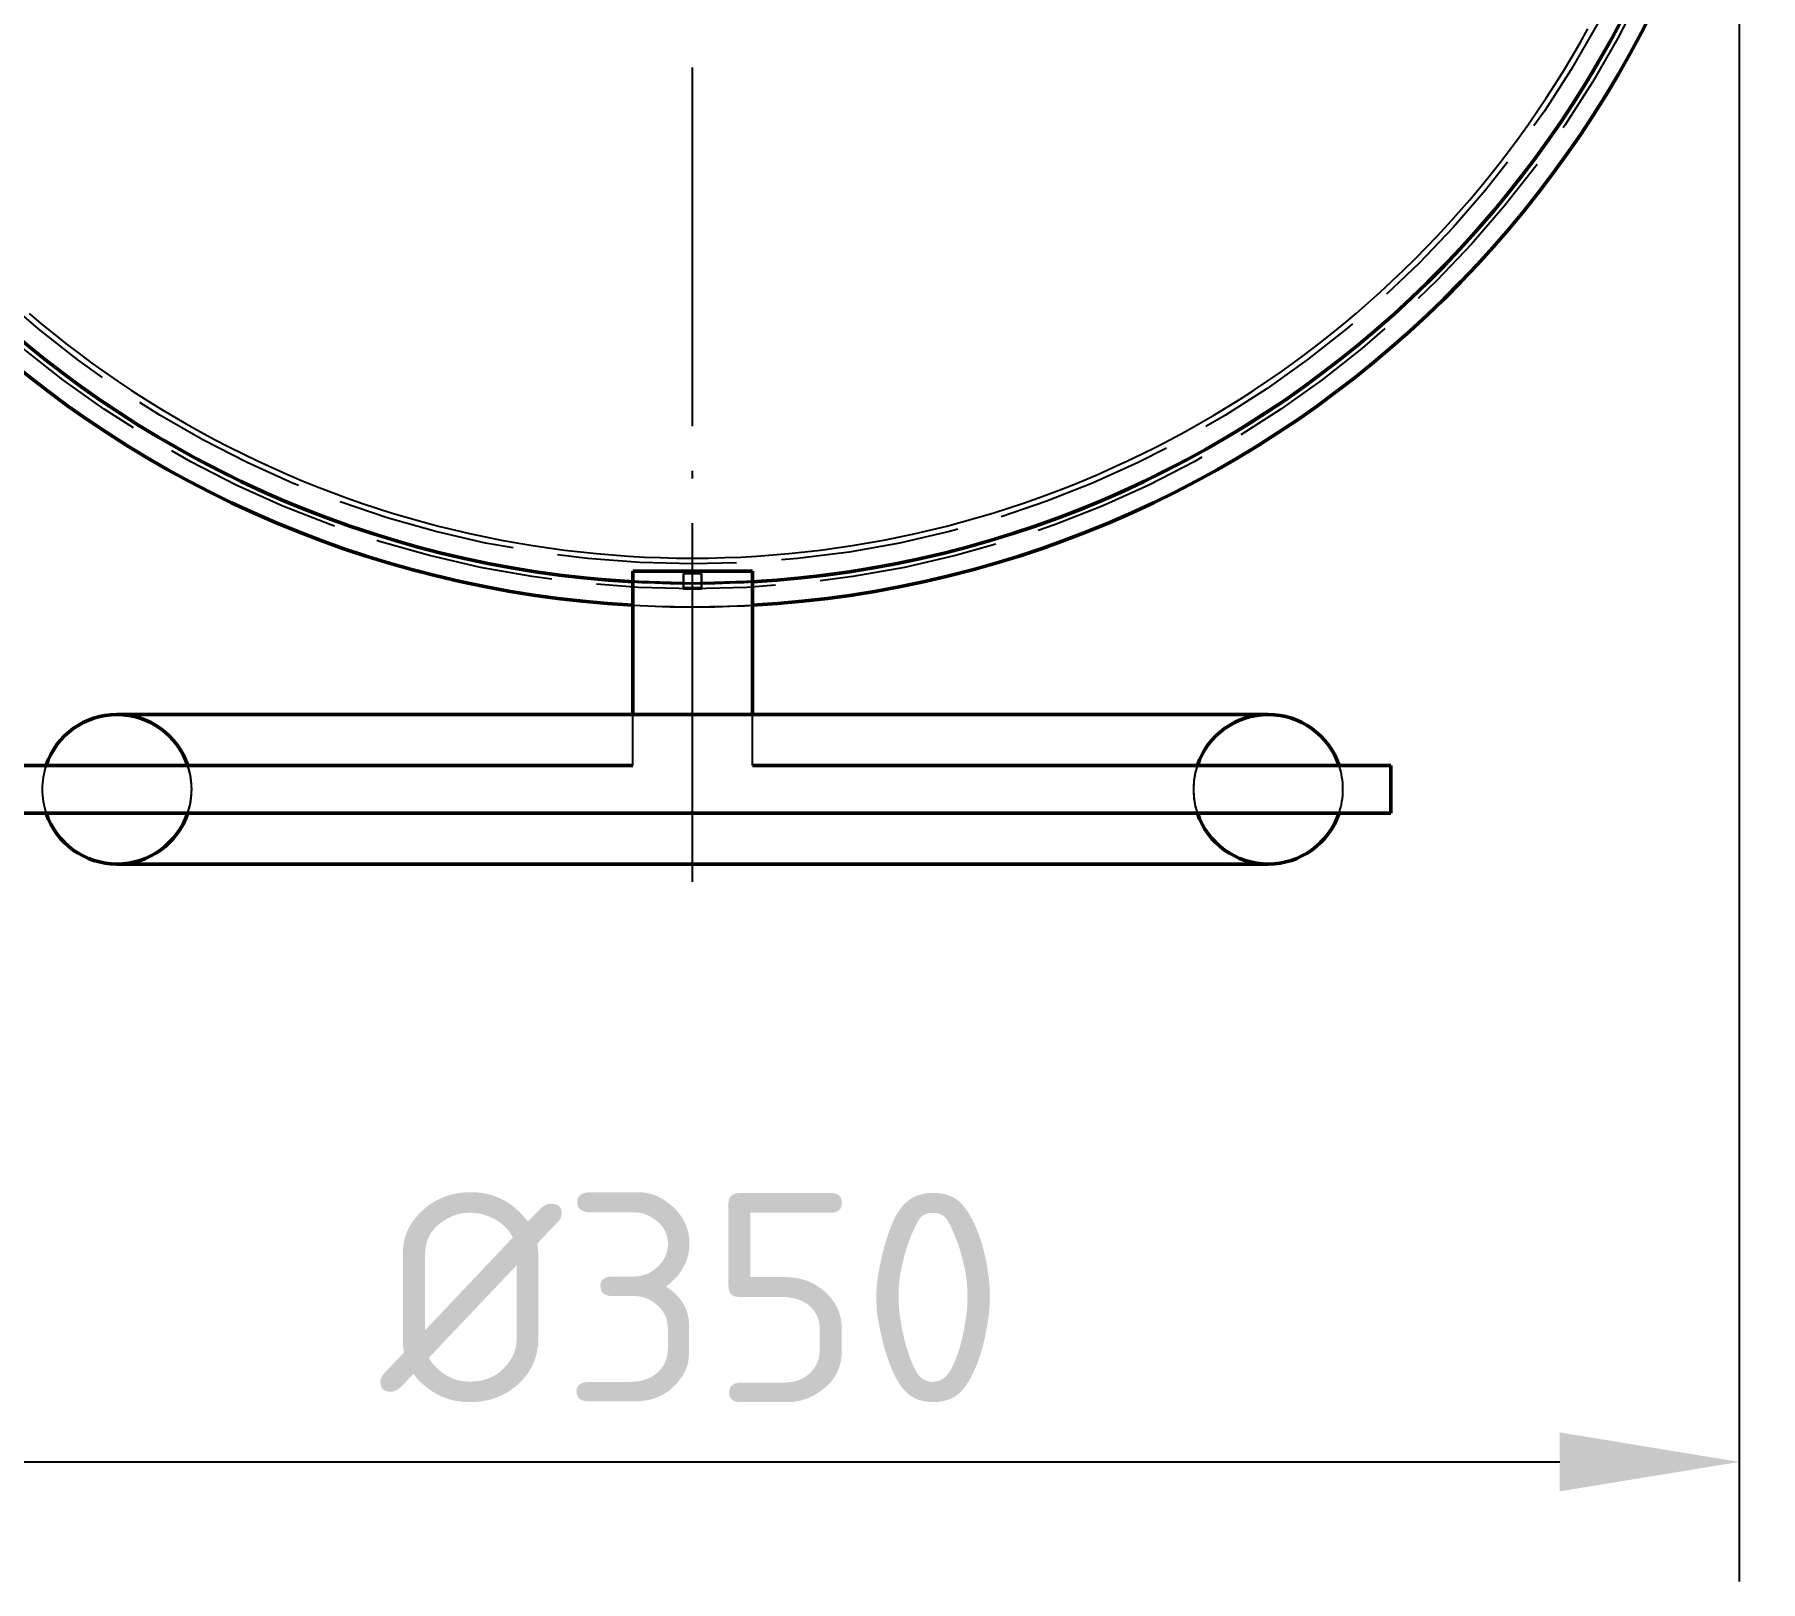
# Model space of a CAD drawing. Header units: millimetres. Extents: x 0 to 594, y 0 to 420.
# Drawn here: x 81.75 to 110.61, y 143.4 to 169.27 of the extents above; entities that cross this region are included whole.
import ezdxf

# ---------------------------------------------------------------- set-up
doc = ezdxf.new("R2010")
doc.units = ezdxf.units.MM
doc.linetypes.add('ISO02-TRAZOS', pattern=[3.75, 3, -0.75])
doc.linetypes.add('ISO04-TRAZO-PUNTO', pattern=[7.625, 6, -0.75, 0.125, -0.75])
for name, color, linetype, lineweight in [('01-VISIBLE', 7, 'CONTINUOUS', 50), ('02-OCULTA', 4, 'ISO02-TRAZOS', 25), ('03-EJE', 1, 'ISO04-TRAZO-PUNTO', 25), ('04-COTA', 3, 'CONTINUOUS', 25)]:
    doc.layers.add(name, color=color, linetype=linetype, lineweight=lineweight)
doc.styles.add('ISO3098', font='isocpeur.ttf')
doc.dimstyles.new('FLAMA-ISO', dxfattribs={"dimtxt": 3.5, "dimasz": 3, "dimexe": 2, "dimexo": 1, "dimgap": 1, "dimtad": 1, "dimdec": 1, "dimtxsty": 'ISO3098', "dimcen": 2.5, "dimclrd": 3, "dimclre": 3, "dimclrt": 3, "dimazin": 3, "dimtfac": 1, "dimtmove": 0, "dimatfit": 3, "dimlwd": 25, "dimlwe": 25})

msp = doc.modelspace()

# ---------------------------------------------------------------- linework, layer by layer
at = {"layer": '01-VISIBLE'}
for p, q in [((91.75, 160.3), (93.75, 160.3)), ((91.75, 157.9), (91.75, 160.3)), ((93.75, 157.9), (93.75, 160.3)), ((81.075, 157.05), (91.75, 157.05)), ((93.75, 157.05), (104.425, 157.05)), ((104.425, 156.25), (104.425, 157.05)), ((81.075, 156.25), (104.425, 156.25))]:
    msp.add_line(p, q, dxfattribs=at)
for points in [[(102.375, 157.9), (102.325, 157.9), (102.275, 157.9), (102.225, 157.9), (102.175, 157.9), (102.125, 157.9), (102.075, 157.9), (102.025, 157.9), (101.975, 157.9), (101.925, 157.9), (101.875, 157.9), (101.825, 157.9), (101.775, 157.9), (101.725, 157.9), (101.675, 157.9), (101.625, 157.9), (101.575, 157.9), (101.525, 157.9), (101.475, 157.9), (101.425, 157.9), (101.375, 157.9), (101.325, 157.9), (101.275, 157.9), (101.225, 157.9), (101.175, 157.9), (101.125, 157.9), (101.075, 157.9), (101.025, 157.9), (100.975, 157.9), (100.925, 157.9), (100.875, 157.9), (100.825, 157.9), (100.775, 157.9), (100.725, 157.9), (100.675, 157.9), (100.625, 157.9), (100.575, 157.9), (100.525, 157.9), (100.475, 157.9), (100.425, 157.9), (100.375, 157.9), (100.325, 157.9), (100.275, 157.9), (100.225, 157.9), (100.175, 157.9), (100.125, 157.9), (100.075, 157.9), (100.025, 157.9), (99.975, 157.9), (99.925, 157.9), (99.875, 157.9), (99.825, 157.9), (99.775, 157.9), (99.725, 157.9), (99.675, 157.9), (99.625, 157.9), (99.575, 157.9), (99.525, 157.9), (99.475, 157.9), (99.425, 157.9), (99.375, 157.9), (99.325, 157.9), (99.275, 157.9), (99.225, 157.9), (99.175, 157.9), (99.125, 157.9), (99.075, 157.9), (99.025, 157.9), (98.975, 157.9), (98.925, 157.9), (98.875, 157.9), (98.825, 157.9), (98.775, 157.9), (98.725, 157.9), (98.675, 157.9), (98.625, 157.9), (98.575, 157.9), (98.525, 157.9), (98.475, 157.9), (98.425, 157.9), (98.375, 157.9), (98.325, 157.9), (98.275, 157.9), (98.225, 157.9), (98.175, 157.9), (98.125, 157.9), (98.075, 157.9), (98.025, 157.9), (97.975, 157.9), (97.925, 157.9), (97.875, 157.9), (97.825, 157.9), (97.775, 157.9), (97.725, 157.9), (97.675, 157.9), (97.625, 157.9), (97.575, 157.9), (97.525, 157.9), (97.475, 157.9), (97.425, 157.9), (97.375, 157.9), (97.325, 157.9), (97.275, 157.9), (97.225, 157.9), (97.175, 157.9), (97.125, 157.9), (97.075, 157.9), (97.025, 157.9), (96.975, 157.9), (96.925, 157.9), (96.875, 157.9), (96.825, 157.9), (96.775, 157.9), (96.725, 157.9), (96.675, 157.9), (96.625, 157.9), (96.575, 157.9), (96.525, 157.9), (96.475, 157.9), (96.425, 157.9), (96.375, 157.9), (96.325, 157.9), (96.275, 157.9), (96.225, 157.9), (96.175, 157.9), (96.125, 157.9), (96.075, 157.9), (96.025, 157.9), (95.975, 157.9), (95.925, 157.9), (95.875, 157.9), (95.825, 157.9), (95.775, 157.9), (95.725, 157.9), (95.675, 157.9), (95.625, 157.9), (95.575, 157.9), (95.525, 157.9), (95.475, 157.9), (95.425, 157.9), (95.375, 157.9), (95.325, 157.9), (95.275, 157.9), (95.225, 157.9), (95.175, 157.9), (95.125, 157.9), (95.075, 157.9), (95.025, 157.9), (94.975, 157.9), (94.925, 157.9), (94.875, 157.9), (94.825, 157.9), (94.775, 157.9), (94.725, 157.9), (94.675, 157.9), (94.625, 157.9), (94.575, 157.9), (94.525, 157.9), (94.475, 157.9), (94.425, 157.9), (94.375, 157.9), (94.325, 157.9), (94.275, 157.9), (94.225, 157.9), (94.175, 157.9), (94.125, 157.9), (94.075, 157.9), (94.025, 157.9), (93.975, 157.9), (93.925, 157.9), (93.875, 157.9), (93.825, 157.9), (93.775, 157.9), (93.725, 157.9), (93.675, 157.9), (93.625, 157.9), (93.575, 157.9), (93.525, 157.9), (93.475, 157.9), (93.425, 157.9), (93.375, 157.9), (93.325, 157.9), (93.275, 157.9), (93.225, 157.9), (93.175, 157.9), (93.125, 157.9), (93.075, 157.9), (93.025, 157.9), (92.975, 157.9), (92.925, 157.9), (92.875, 157.9), (92.825, 157.9), (92.775, 157.9), (92.725, 157.9), (92.675, 157.9), (92.625, 157.9), (92.575, 157.9), (92.525, 157.9), (92.475, 157.9), (92.425, 157.9), (92.375, 157.9), (92.325, 157.9), (92.275, 157.9), (92.225, 157.9), (92.175, 157.9), (92.125, 157.9), (92.075, 157.9), (92.025, 157.9), (91.975, 157.9), (91.925, 157.9), (91.875, 157.9), (91.825, 157.9), (91.775, 157.9), (91.725, 157.9), (91.675, 157.9), (91.625, 157.9), (91.575, 157.9), (91.525, 157.9), (91.475, 157.9), (91.425, 157.9), (91.375, 157.9), (91.325, 157.9), (91.275, 157.9), (91.225, 157.9), (91.175, 157.9), (91.125, 157.9), (91.075, 157.9), (91.025, 157.9), (90.975, 157.9), (90.925, 157.9), (90.875, 157.9), (90.825, 157.9), (90.775, 157.9), (90.725, 157.9), (90.675, 157.9), (90.625, 157.9), (90.575, 157.9), (90.525, 157.9), (90.475, 157.9), (90.425, 157.9), (90.375, 157.9), (90.325, 157.9), (90.275, 157.9), (90.225, 157.9), (90.175, 157.9), (90.125, 157.9), (90.075, 157.9), (90.025, 157.9), (89.975, 157.9), (89.925, 157.9), (89.875, 157.9), (89.825, 157.9), (89.775, 157.9), (89.725, 157.9), (89.675, 157.9), (89.625, 157.9), (89.575, 157.9), (89.525, 157.9), (89.475, 157.9), (89.425, 157.9), (89.375, 157.9), (89.325, 157.9), (89.275, 157.9), (89.225, 157.9), (89.175, 157.9), (89.125, 157.9), (89.075, 157.9), (89.025, 157.9), (88.975, 157.9), (88.925, 157.9), (88.875, 157.9), (88.825, 157.9), (88.775, 157.9), (88.725, 157.9), (88.675, 157.9), (88.625, 157.9), (88.575, 157.9), (88.525, 157.9), (88.475, 157.9), (88.425, 157.9), (88.375, 157.9), (88.325, 157.9), (88.275, 157.9), (88.225, 157.9), (88.175, 157.9), (88.125, 157.9), (88.075, 157.9), (88.025, 157.9), (87.975, 157.9), (87.925, 157.9), (87.875, 157.9), (87.825, 157.9), (87.775, 157.9), (87.725, 157.9), (87.675, 157.9), (87.625, 157.9), (87.575, 157.9), (87.525, 157.9), (87.475, 157.9), (87.425, 157.9), (87.375, 157.9), (87.325, 157.9), (87.275, 157.9), (87.225, 157.9), (87.175, 157.9), (87.125, 157.9), (87.075, 157.9), (87.025, 157.9), (86.975, 157.9), (86.925, 157.9), (86.875, 157.9), (86.825, 157.9), (86.775, 157.9), (86.725, 157.9), (86.675, 157.9), (86.625, 157.9), (86.575, 157.9), (86.525, 157.9), (86.475, 157.9), (86.425, 157.9), (86.375, 157.9), (86.325, 157.9), (86.275, 157.9), (86.225, 157.9), (86.175, 157.9), (86.125, 157.9), (86.075, 157.9), (86.025, 157.9), (85.975, 157.9), (85.925, 157.9), (85.875, 157.9), (85.825, 157.9), (85.775, 157.9), (85.725, 157.9), (85.675, 157.9), (85.625, 157.9), (85.575, 157.9), (85.525, 157.9), (85.475, 157.9), (85.425, 157.9), (85.375, 157.9), (85.325, 157.9), (85.275, 157.9), (85.225, 157.9), (85.175, 157.9), (85.125, 157.9), (85.075, 157.9), (85.025, 157.9), (84.975, 157.9), (84.925, 157.9), (84.875, 157.9), (84.825, 157.9), (84.775, 157.9), (84.725, 157.9), (84.675, 157.9), (84.625, 157.9), (84.575, 157.9), (84.525, 157.9), (84.475, 157.9), (84.425, 157.9), (84.375, 157.9), (84.325, 157.9), (84.275, 157.9), (84.225, 157.9), (84.175, 157.9), (84.125, 157.9), (84.075, 157.9), (84.025, 157.9), (83.975, 157.9), (83.925, 157.9), (83.875, 157.9), (83.825, 157.9), (83.775, 157.9), (83.725, 157.9), (83.675, 157.9), (83.625, 157.9), (83.575, 157.9), (83.525, 157.9), (83.475, 157.9), (83.425, 157.9), (83.375, 157.9), (83.325, 157.9), (83.275, 157.9), (83.225, 157.9), (83.175, 157.9), (83.125, 157.9)], [(83.125, 155.4), (83.175, 155.4), (83.225, 155.4), (83.275, 155.4), (83.325, 155.4), (83.375, 155.4), (83.425, 155.4), (83.475, 155.4), (83.525, 155.4), (83.575, 155.4), (83.625, 155.4), (83.675, 155.4), (83.725, 155.4), (83.775, 155.4), (83.825, 155.4), (83.875, 155.4), (83.925, 155.4), (83.975, 155.4), (84.025, 155.4), (84.075, 155.4), (84.125, 155.4), (84.175, 155.4), (84.225, 155.4), (84.275, 155.4), (84.325, 155.4), (84.375, 155.4), (84.425, 155.4), (84.475, 155.4), (84.525, 155.4), (84.575, 155.4), (84.625, 155.4), (84.675, 155.4), (84.725, 155.4), (84.775, 155.4), (84.825, 155.4), (84.875, 155.4), (84.925, 155.4), (84.975, 155.4), (85.025, 155.4), (85.075, 155.4), (85.125, 155.4), (85.175, 155.4), (85.225, 155.4), (85.275, 155.4), (85.325, 155.4), (85.375, 155.4), (85.425, 155.4), (85.475, 155.4), (85.525, 155.4), (85.575, 155.4), (85.625, 155.4), (85.675, 155.4), (85.725, 155.4), (85.775, 155.4), (85.825, 155.4), (85.875, 155.4), (85.925, 155.4), (85.975, 155.4), (86.025, 155.4), (86.075, 155.4), (86.125, 155.4), (86.175, 155.4), (86.225, 155.4), (86.275, 155.4), (86.325, 155.4), (86.375, 155.4), (86.425, 155.4), (86.475, 155.4), (86.525, 155.4), (86.575, 155.4), (86.625, 155.4), (86.675, 155.4), (86.725, 155.4), (86.775, 155.4), (86.825, 155.4), (86.875, 155.4), (86.925, 155.4), (86.975, 155.4), (87.025, 155.4), (87.075, 155.4), (87.125, 155.4), (87.175, 155.4), (87.225, 155.4), (87.275, 155.4), (87.325, 155.4), (87.375, 155.4), (87.425, 155.4), (87.475, 155.4), (87.525, 155.4), (87.575, 155.4), (87.625, 155.4), (87.675, 155.4), (87.725, 155.4), (87.775, 155.4), (87.825, 155.4), (87.875, 155.4), (87.925, 155.4), (87.975, 155.4), (88.025, 155.4), (88.075, 155.4), (88.125, 155.4), (88.175, 155.4), (88.225, 155.4), (88.275, 155.4), (88.325, 155.4), (88.375, 155.4), (88.425, 155.4), (88.475, 155.4), (88.525, 155.4), (88.575, 155.4), (88.625, 155.4), (88.675, 155.4), (88.725, 155.4), (88.775, 155.4), (88.825, 155.4), (88.875, 155.4), (88.925, 155.4), (88.975, 155.4), (89.025, 155.4), (89.075, 155.4), (89.125, 155.4), (89.175, 155.4), (89.225, 155.4), (89.275, 155.4), (89.325, 155.4), (89.375, 155.4), (89.425, 155.4), (89.475, 155.4), (89.525, 155.4), (89.575, 155.4), (89.625, 155.4), (89.675, 155.4), (89.725, 155.4), (89.775, 155.4), (89.825, 155.4), (89.875, 155.4), (89.925, 155.4), (89.975, 155.4), (90.025, 155.4), (90.075, 155.4), (90.125, 155.4), (90.175, 155.4), (90.225, 155.4), (90.275, 155.4), (90.325, 155.4), (90.375, 155.4), (90.425, 155.4), (90.475, 155.4), (90.525, 155.4), (90.575, 155.4), (90.625, 155.4), (90.675, 155.4), (90.725, 155.4), (90.775, 155.4), (90.825, 155.4), (90.875, 155.4), (90.925, 155.4), (90.975, 155.4), (91.025, 155.4), (91.075, 155.4), (91.125, 155.4), (91.175, 155.4), (91.225, 155.4), (91.275, 155.4), (91.325, 155.4), (91.375, 155.4), (91.425, 155.4), (91.475, 155.4), (91.525, 155.4), (91.575, 155.4), (91.625, 155.4), (91.675, 155.4), (91.725, 155.4), (91.775, 155.4), (91.825, 155.4), (91.875, 155.4), (91.925, 155.4), (91.975, 155.4), (92.025, 155.4), (92.075, 155.4), (92.125, 155.4), (92.175, 155.4), (92.225, 155.4), (92.275, 155.4), (92.325, 155.4), (92.375, 155.4), (92.425, 155.4), (92.475, 155.4), (92.525, 155.4), (92.575, 155.4), (92.625, 155.4), (92.675, 155.4), (92.725, 155.4), (92.775, 155.4), (92.825, 155.4), (92.875, 155.4), (92.925, 155.4), (92.975, 155.4), (93.025, 155.4), (93.075, 155.4), (93.125, 155.4), (93.175, 155.4), (93.225, 155.4), (93.275, 155.4), (93.325, 155.4), (93.375, 155.4), (93.425, 155.4), (93.475, 155.4), (93.525, 155.4), (93.575, 155.4), (93.625, 155.4), (93.675, 155.4), (93.725, 155.4), (93.775, 155.4), (93.825, 155.4), (93.875, 155.4), (93.925, 155.4), (93.975, 155.4), (94.025, 155.4), (94.075, 155.4), (94.125, 155.4), (94.175, 155.4), (94.225, 155.4), (94.275, 155.4), (94.325, 155.4), (94.375, 155.4), (94.425, 155.4), (94.475, 155.4), (94.525, 155.4), (94.575, 155.4), (94.625, 155.4), (94.675, 155.4), (94.725, 155.4), (94.775, 155.4), (94.825, 155.4), (94.875, 155.4), (94.925, 155.4), (94.975, 155.4), (95.025, 155.4), (95.075, 155.4), (95.125, 155.4), (95.175, 155.4), (95.225, 155.4), (95.275, 155.4), (95.325, 155.4), (95.375, 155.4), (95.425, 155.4), (95.475, 155.4), (95.525, 155.4), (95.575, 155.4), (95.625, 155.4), (95.675, 155.4), (95.725, 155.4), (95.775, 155.4), (95.825, 155.4), (95.875, 155.4), (95.925, 155.4), (95.975, 155.4), (96.025, 155.4), (96.075, 155.4), (96.125, 155.4), (96.175, 155.4), (96.225, 155.4), (96.275, 155.4), (96.325, 155.4), (96.375, 155.4), (96.425, 155.4), (96.475, 155.4), (96.525, 155.4), (96.575, 155.4), (96.625, 155.4), (96.675, 155.4), (96.725, 155.4), (96.775, 155.4), (96.825, 155.4), (96.875, 155.4), (96.925, 155.4), (96.975, 155.4), (97.025, 155.4), (97.075, 155.4), (97.125, 155.4), (97.175, 155.4), (97.225, 155.4), (97.275, 155.4), (97.325, 155.4), (97.375, 155.4), (97.425, 155.4), (97.475, 155.4), (97.525, 155.4), (97.575, 155.4), (97.625, 155.4), (97.675, 155.4), (97.725, 155.4), (97.775, 155.4), (97.825, 155.4), (97.875, 155.4), (97.925, 155.4), (97.975, 155.4), (98.025, 155.4), (98.075, 155.4), (98.125, 155.4), (98.175, 155.4), (98.225, 155.4), (98.275, 155.4), (98.325, 155.4), (98.375, 155.4), (98.425, 155.4), (98.475, 155.4), (98.525, 155.4), (98.575, 155.4), (98.625, 155.4), (98.675, 155.4), (98.725, 155.4), (98.775, 155.4), (98.825, 155.4), (98.875, 155.4), (98.925, 155.4), (98.975, 155.4), (99.025, 155.4), (99.075, 155.4), (99.125, 155.4), (99.175, 155.4), (99.225, 155.4), (99.275, 155.4), (99.325, 155.4), (99.375, 155.4), (99.425, 155.4), (99.475, 155.4), (99.525, 155.4), (99.575, 155.4), (99.625, 155.4), (99.675, 155.4), (99.725, 155.4), (99.775, 155.4), (99.825, 155.4), (99.875, 155.4), (99.925, 155.4), (99.975, 155.4), (100.025, 155.4), (100.075, 155.4), (100.125, 155.4), (100.175, 155.4), (100.225, 155.4), (100.275, 155.4), (100.325, 155.4), (100.375, 155.4), (100.425, 155.4), (100.475, 155.4), (100.525, 155.4), (100.575, 155.4), (100.625, 155.4), (100.675, 155.4), (100.725, 155.4), (100.775, 155.4), (100.825, 155.4), (100.875, 155.4), (100.925, 155.4), (100.975, 155.4), (101.025, 155.4), (101.075, 155.4), (101.125, 155.4), (101.175, 155.4), (101.225, 155.4), (101.275, 155.4), (101.325, 155.4), (101.375, 155.4), (101.425, 155.4), (101.475, 155.4), (101.525, 155.4), (101.575, 155.4), (101.625, 155.4), (101.675, 155.4), (101.725, 155.4), (101.775, 155.4), (101.825, 155.4), (101.875, 155.4), (101.925, 155.4), (101.975, 155.4), (102.025, 155.4), (102.075, 155.4), (102.125, 155.4), (102.175, 155.4), (102.225, 155.4), (102.275, 155.4), (102.325, 155.4), (102.375, 155.4)]]:
    msp.add_lwpolyline(points, dxfattribs=at)
for centre, radius, start, end in [((92.75, 177.6), 17.9, -175.9956, -93.2025), ((92.75, 177.6), 17.9, -175.9956, -93.2025), ((92.75, 177.6), 17.51, -175.9063, -93.274), ((92.75, 177.6), 17.9, -86.7975, -4.0044), ((92.75, 177.6), 17.51, -86.726, -4.0937), ((92.75, 177.6), 17.9, -86.7975, -4.0044), ((83.125, 156.65), 1.25, 90, 161.3371), ((83.125, 156.65), 1.25, 90, 161.3371), ((83.125, 156.65), 1.25, 18.6629, 90), ((102.375, 156.65), 1.25, 90, 161.3371), ((102.375, 156.65), 1.25, 18.6629, 90), ((102.375, 156.65), 1.25, 18.6629, 90), ((83.125, 156.65), 1.25, -161.3371, -90), ((83.125, 156.65), 1.25, -161.3371, -90), ((83.125, 156.65), 1.25, -90, -18.6629), ((102.375, 156.65), 1.25, -161.3371, -90), ((102.375, 156.65), 1.25, -90, -18.6629), ((102.375, 156.65), 1.25, -90, -18.6629)]:
    msp.add_arc(centre, radius, start, end, dxfattribs=at)
at = {"layer": '02-OCULTA'}
for p, q in [((91.75, 160.3), (93.75, 160.3)), ((91.75, 157.05), (91.75, 160.3)), ((91.75, 160.3), (93.75, 160.3)), ((91.75, 157.05), (91.75, 160.3)), ((91.75, 160.3), (93.75, 160.3)), ((91.75, 157.05), (91.75, 160.3)), ((91.75, 160.3), (93.75, 160.3)), ((91.75, 157.05), (91.75, 160.3)), ((91.75, 160.3), (93.75, 160.3)), ((91.75, 157.05), (91.75, 160.3)), ((93.75, 157.05), (93.75, 160.3)), ((93.75, 157.05), (93.75, 160.3)), ((93.75, 157.05), (93.75, 160.3)), ((93.75, 157.05), (93.75, 160.3)), ((93.75, 157.05), (93.75, 160.3)), ((92.6, 160.004), (92.6, 160.025)), ((92.6, 160.004), (92.6, 160.025)), ((92.6, 160.004), (92.9, 160.004)), ((92.6, 160.004), (92.9, 160.004)), ((92.9, 160.004), (92.9, 160.025)), ((92.9, 160.004), (92.9, 160.025)), ((91.75, 157.05), (91.75, 157.9)), ((93.75, 157.05), (93.75, 157.9)), ((81.075, 157.05), (91.75, 157.05)), ((81.075, 157.05), (91.75, 157.05)), ((81.075, 157.05), (91.75, 157.05)), ((81.075, 157.05), (91.75, 157.05)), ((81.075, 157.05), (91.75, 157.05)), ((93.75, 157.05), (104.425, 157.05)), ((93.75, 157.05), (104.425, 157.05)), ((93.75, 157.05), (104.425, 157.05)), ((93.75, 157.05), (104.425, 157.05)), ((93.75, 157.05), (104.425, 157.05)), ((104.425, 156.25), (104.425, 157.05)), ((104.425, 156.25), (104.425, 157.05)), ((104.425, 156.25), (104.425, 157.05)), ((104.425, 156.25), (104.425, 157.05)), ((104.425, 156.25), (104.425, 157.05)), ((81.075, 156.25), (104.425, 156.25)), ((81.075, 156.25), (104.425, 156.25)), ((81.075, 156.25), (104.425, 156.25)), ((81.075, 156.25), (104.425, 156.25)), ((81.075, 156.25), (104.425, 156.25))]:
    msp.add_line(p, q, dxfattribs=at)
for points in [[(81.655, 164.609), (81.86, 164.436), (82.068, 164.267), (82.279, 164.101), (82.492, 163.938), (82.708, 163.779), (82.926, 163.623), (83.147, 163.47), (83.37, 163.321), (83.596, 163.175), (83.823, 163.033), (84.053, 162.895), (84.285, 162.76), (84.52, 162.629), (84.756, 162.502), (84.994, 162.378), (85.234, 162.258), (85.476, 162.142), (85.72, 162.03), (85.965, 161.921), (86.212, 161.816), (86.461, 161.716), (86.711, 161.619), (86.963, 161.526), (87.216, 161.437), (87.471, 161.352), (87.727, 161.271), (87.984, 161.194), (88.242, 161.122), (88.501, 161.053), (88.762, 160.988), (89.023, 160.928), (89.286, 160.871), (89.549, 160.819), (89.813, 160.771), (90.077, 160.727), (90.343, 160.687), (90.609, 160.651), (90.875, 160.619), (91.142, 160.592), (91.41, 160.569), (91.677, 160.55), (91.945, 160.535), (92.213, 160.525), (92.482, 160.518), (92.75, 160.516), (93.018, 160.518), (93.287, 160.525), (93.555, 160.535), (93.823, 160.55), (94.09, 160.569), (94.358, 160.592), (94.625, 160.619), (94.891, 160.651), (95.157, 160.687), (95.423, 160.727), (95.687, 160.771), (95.951, 160.819), (96.214, 160.871), (96.477, 160.928), (96.738, 160.988), (96.999, 161.053), (97.258, 161.122), (97.516, 161.194), (97.773, 161.271), (98.029, 161.352), (98.284, 161.437), (98.537, 161.526), (98.789, 161.619), (99.039, 161.716), (99.288, 161.816), (99.535, 161.921), (99.78, 162.03), (100.024, 162.142), (100.266, 162.258), (100.506, 162.378), (100.744, 162.502), (100.98, 162.629), (101.215, 162.76), (101.447, 162.895), (101.677, 163.033), (101.904, 163.175), (102.13, 163.321), (102.353, 163.47), (102.574, 163.622), (102.792, 163.779), (103.008, 163.938), (103.221, 164.101), (103.432, 164.267), (103.64, 164.436), (103.845, 164.609), (104.048, 164.785), (104.248, 164.964), (104.445, 165.146), (104.639, 165.331), (104.83, 165.52), (105.019, 165.711), (105.204, 165.905), (105.386, 166.102), (105.565, 166.302), (105.741, 166.505), (105.914, 166.71), (106.083, 166.918), (106.249, 167.129), (106.412, 167.342), (106.571, 167.558), (106.727, 167.777), (106.88, 167.997), (107.029, 168.221), (107.174, 168.446), (107.316, 168.674), (107.455, 168.904), (107.589, 169.136), (107.721, 169.37)], [(81.655, 164.609), (81.86, 164.436), (82.068, 164.267), (82.279, 164.101), (82.492, 163.938), (82.708, 163.779), (82.926, 163.623), (83.147, 163.47), (83.37, 163.321), (83.596, 163.175), (83.823, 163.033), (84.053, 162.895), (84.285, 162.76), (84.52, 162.629), (84.756, 162.502), (84.994, 162.378), (85.234, 162.258), (85.476, 162.142), (85.72, 162.03), (85.965, 161.921), (86.212, 161.816), (86.461, 161.716), (86.711, 161.619), (86.963, 161.526), (87.216, 161.437), (87.471, 161.352), (87.727, 161.271), (87.984, 161.194), (88.242, 161.122), (88.501, 161.053), (88.762, 160.988), (89.023, 160.928), (89.286, 160.871), (89.549, 160.819), (89.813, 160.771), (90.077, 160.727), (90.343, 160.687), (90.609, 160.651), (90.875, 160.619), (91.142, 160.592), (91.41, 160.569), (91.677, 160.55), (91.945, 160.535), (92.213, 160.525), (92.482, 160.518), (92.75, 160.516), (93.018, 160.518), (93.287, 160.525), (93.555, 160.535), (93.823, 160.55), (94.09, 160.569), (94.358, 160.592), (94.625, 160.619), (94.891, 160.651), (95.157, 160.687), (95.423, 160.727), (95.687, 160.771), (95.951, 160.819), (96.214, 160.871), (96.477, 160.928), (96.738, 160.988), (96.999, 161.053), (97.258, 161.122), (97.516, 161.194), (97.773, 161.271), (98.029, 161.352), (98.284, 161.437), (98.537, 161.526), (98.789, 161.619), (99.039, 161.716), (99.288, 161.816), (99.535, 161.921), (99.78, 162.03), (100.024, 162.142), (100.266, 162.258), (100.506, 162.378), (100.744, 162.502), (100.98, 162.629), (101.215, 162.76), (101.447, 162.895), (101.677, 163.033), (101.904, 163.175), (102.13, 163.321), (102.353, 163.47), (102.574, 163.622), (102.792, 163.779), (103.008, 163.938), (103.221, 164.101), (103.432, 164.267), (103.64, 164.436), (103.845, 164.609), (104.048, 164.785), (104.248, 164.964), (104.445, 165.146), (104.639, 165.331), (104.83, 165.52), (105.019, 165.711), (105.204, 165.905), (105.386, 166.102), (105.565, 166.302), (105.741, 166.505), (105.914, 166.71), (106.083, 166.918), (106.249, 167.129), (106.412, 167.342), (106.571, 167.558), (106.727, 167.777), (106.88, 167.997), (107.029, 168.221), (107.174, 168.446), (107.316, 168.674), (107.455, 168.904), (107.589, 169.136), (107.721, 169.37)], [(92.6, 160.26), (92.65, 160.26), (92.7, 160.26), (92.75, 160.26), (92.8, 160.26), (92.85, 160.26), (92.9, 160.26)], [(92.6, 160.26), (92.6, 160.221), (92.6, 160.182), (92.6, 160.142), (92.6, 160.103), (92.6, 160.064), (92.6, 160.025)], [(92.6, 160.26), (92.65, 160.26), (92.7, 160.26), (92.75, 160.26), (92.8, 160.26), (92.85, 160.26), (92.9, 160.26)], [(92.6, 160.025), (92.6, 160.064), (92.6, 160.103), (92.6, 160.142), (92.6, 160.182), (92.6, 160.221), (92.6, 160.26)], [(92.9, 160.26), (92.9, 160.221), (92.9, 160.182), (92.9, 160.142), (92.9, 160.103), (92.9, 160.064), (92.9, 160.025)], [(92.9, 160.025), (92.9, 160.064), (92.9, 160.103), (92.9, 160.142), (92.9, 160.182), (92.9, 160.221), (92.9, 160.26)], [(102.375, 157.9), (102.325, 157.9), (102.275, 157.9), (102.225, 157.9), (102.175, 157.9), (102.125, 157.9), (102.075, 157.9), (102.025, 157.9), (101.975, 157.9), (101.925, 157.9), (101.875, 157.9), (101.825, 157.9), (101.775, 157.9), (101.725, 157.9), (101.675, 157.9), (101.625, 157.9), (101.575, 157.9), (101.525, 157.9), (101.475, 157.9), (101.425, 157.9), (101.375, 157.9), (101.325, 157.9), (101.275, 157.9), (101.225, 157.9), (101.175, 157.9), (101.125, 157.9), (101.075, 157.9), (101.025, 157.9), (100.975, 157.9), (100.925, 157.9), (100.875, 157.9), (100.825, 157.9), (100.775, 157.9), (100.725, 157.9), (100.675, 157.9), (100.625, 157.9), (100.575, 157.9), (100.525, 157.9), (100.475, 157.9), (100.425, 157.9), (100.375, 157.9), (100.325, 157.9), (100.275, 157.9), (100.225, 157.9), (100.175, 157.9), (100.125, 157.9), (100.075, 157.9), (100.025, 157.9), (99.975, 157.9), (99.925, 157.9), (99.875, 157.9), (99.825, 157.9), (99.775, 157.9), (99.725, 157.9), (99.675, 157.9), (99.625, 157.9), (99.575, 157.9), (99.525, 157.9), (99.475, 157.9), (99.425, 157.9), (99.375, 157.9), (99.325, 157.9), (99.275, 157.9), (99.225, 157.9), (99.175, 157.9), (99.125, 157.9), (99.075, 157.9), (99.025, 157.9), (98.975, 157.9), (98.925, 157.9), (98.875, 157.9), (98.825, 157.9), (98.775, 157.9), (98.725, 157.9), (98.675, 157.9), (98.625, 157.9), (98.575, 157.9), (98.525, 157.9), (98.475, 157.9), (98.425, 157.9), (98.375, 157.9), (98.325, 157.9), (98.275, 157.9), (98.225, 157.9), (98.175, 157.9), (98.125, 157.9), (98.075, 157.9), (98.025, 157.9), (97.975, 157.9), (97.925, 157.9), (97.875, 157.9), (97.825, 157.9), (97.775, 157.9), (97.725, 157.9), (97.675, 157.9), (97.625, 157.9), (97.575, 157.9), (97.525, 157.9), (97.475, 157.9), (97.425, 157.9), (97.375, 157.9), (97.325, 157.9), (97.275, 157.9), (97.225, 157.9), (97.175, 157.9), (97.125, 157.9), (97.075, 157.9), (97.025, 157.9), (96.975, 157.9), (96.925, 157.9), (96.875, 157.9), (96.825, 157.9), (96.775, 157.9), (96.725, 157.9), (96.675, 157.9), (96.625, 157.9), (96.575, 157.9), (96.525, 157.9), (96.475, 157.9), (96.425, 157.9), (96.375, 157.9), (96.325, 157.9), (96.275, 157.9), (96.225, 157.9), (96.175, 157.9), (96.125, 157.9), (96.075, 157.9), (96.025, 157.9), (95.975, 157.9), (95.925, 157.9), (95.875, 157.9), (95.825, 157.9), (95.775, 157.9), (95.725, 157.9), (95.675, 157.9), (95.625, 157.9), (95.575, 157.9), (95.525, 157.9), (95.475, 157.9), (95.425, 157.9), (95.375, 157.9), (95.325, 157.9), (95.275, 157.9), (95.225, 157.9), (95.175, 157.9), (95.125, 157.9), (95.075, 157.9), (95.025, 157.9), (94.975, 157.9), (94.925, 157.9), (94.875, 157.9), (94.825, 157.9), (94.775, 157.9), (94.725, 157.9), (94.675, 157.9), (94.625, 157.9), (94.575, 157.9), (94.525, 157.9), (94.475, 157.9), (94.425, 157.9), (94.375, 157.9), (94.325, 157.9), (94.275, 157.9), (94.225, 157.9), (94.175, 157.9), (94.125, 157.9), (94.075, 157.9), (94.025, 157.9), (93.975, 157.9), (93.925, 157.9), (93.875, 157.9), (93.825, 157.9), (93.775, 157.9), (93.725, 157.9), (93.675, 157.9), (93.625, 157.9), (93.575, 157.9), (93.525, 157.9), (93.475, 157.9), (93.425, 157.9), (93.375, 157.9), (93.325, 157.9), (93.275, 157.9), (93.225, 157.9), (93.175, 157.9), (93.125, 157.9), (93.075, 157.9), (93.025, 157.9), (92.975, 157.9), (92.925, 157.9), (92.875, 157.9), (92.825, 157.9), (92.775, 157.9), (92.725, 157.9), (92.675, 157.9), (92.625, 157.9), (92.575, 157.9), (92.525, 157.9), (92.475, 157.9), (92.425, 157.9), (92.375, 157.9), (92.325, 157.9), (92.275, 157.9), (92.225, 157.9), (92.175, 157.9), (92.125, 157.9), (92.075, 157.9), (92.025, 157.9), (91.975, 157.9), (91.925, 157.9), (91.875, 157.9), (91.825, 157.9), (91.775, 157.9), (91.725, 157.9), (91.675, 157.9), (91.625, 157.9), (91.575, 157.9), (91.525, 157.9), (91.475, 157.9), (91.425, 157.9), (91.375, 157.9), (91.325, 157.9), (91.275, 157.9), (91.225, 157.9), (91.175, 157.9), (91.125, 157.9), (91.075, 157.9), (91.025, 157.9), (90.975, 157.9), (90.925, 157.9), (90.875, 157.9), (90.825, 157.9), (90.775, 157.9), (90.725, 157.9), (90.675, 157.9), (90.625, 157.9), (90.575, 157.9), (90.525, 157.9), (90.475, 157.9), (90.425, 157.9), (90.375, 157.9), (90.325, 157.9), (90.275, 157.9), (90.225, 157.9), (90.175, 157.9), (90.125, 157.9), (90.075, 157.9), (90.025, 157.9), (89.975, 157.9), (89.925, 157.9), (89.875, 157.9), (89.825, 157.9), (89.775, 157.9), (89.725, 157.9), (89.675, 157.9), (89.625, 157.9), (89.575, 157.9), (89.525, 157.9), (89.475, 157.9), (89.425, 157.9), (89.375, 157.9), (89.325, 157.9), (89.275, 157.9), (89.225, 157.9), (89.175, 157.9), (89.125, 157.9), (89.075, 157.9), (89.025, 157.9), (88.975, 157.9), (88.925, 157.9), (88.875, 157.9), (88.825, 157.9), (88.775, 157.9), (88.725, 157.9), (88.675, 157.9), (88.625, 157.9), (88.575, 157.9), (88.525, 157.9), (88.475, 157.9), (88.425, 157.9), (88.375, 157.9), (88.325, 157.9), (88.275, 157.9), (88.225, 157.9), (88.175, 157.9), (88.125, 157.9), (88.075, 157.9), (88.025, 157.9), (87.975, 157.9), (87.925, 157.9), (87.875, 157.9), (87.825, 157.9), (87.775, 157.9), (87.725, 157.9), (87.675, 157.9), (87.625, 157.9), (87.575, 157.9), (87.525, 157.9), (87.475, 157.9), (87.425, 157.9), (87.375, 157.9), (87.325, 157.9), (87.275, 157.9), (87.225, 157.9), (87.175, 157.9), (87.125, 157.9), (87.075, 157.9), (87.025, 157.9), (86.975, 157.9), (86.925, 157.9), (86.875, 157.9), (86.825, 157.9), (86.775, 157.9), (86.725, 157.9), (86.675, 157.9), (86.625, 157.9), (86.575, 157.9), (86.525, 157.9), (86.475, 157.9), (86.425, 157.9), (86.375, 157.9), (86.325, 157.9), (86.275, 157.9), (86.225, 157.9), (86.175, 157.9), (86.125, 157.9), (86.075, 157.9), (86.025, 157.9), (85.975, 157.9), (85.925, 157.9), (85.875, 157.9), (85.825, 157.9), (85.775, 157.9), (85.725, 157.9), (85.675, 157.9), (85.625, 157.9), (85.575, 157.9), (85.525, 157.9), (85.475, 157.9), (85.425, 157.9), (85.375, 157.9), (85.325, 157.9), (85.275, 157.9), (85.225, 157.9), (85.175, 157.9), (85.125, 157.9), (85.075, 157.9), (85.025, 157.9), (84.975, 157.9), (84.925, 157.9), (84.875, 157.9), (84.825, 157.9), (84.775, 157.9), (84.725, 157.9), (84.675, 157.9), (84.625, 157.9), (84.575, 157.9), (84.525, 157.9), (84.475, 157.9), (84.425, 157.9), (84.375, 157.9), (84.325, 157.9), (84.275, 157.9), (84.225, 157.9), (84.175, 157.9), (84.125, 157.9), (84.075, 157.9), (84.025, 157.9), (83.975, 157.9), (83.925, 157.9), (83.875, 157.9), (83.825, 157.9), (83.775, 157.9), (83.725, 157.9), (83.675, 157.9), (83.625, 157.9), (83.575, 157.9), (83.525, 157.9), (83.475, 157.9), (83.425, 157.9), (83.375, 157.9), (83.325, 157.9), (83.275, 157.9), (83.225, 157.9), (83.175, 157.9), (83.125, 157.9)], [(83.125, 155.4), (83.175, 155.4), (83.225, 155.4), (83.275, 155.4), (83.325, 155.4), (83.375, 155.4), (83.425, 155.4), (83.475, 155.4), (83.525, 155.4), (83.575, 155.4), (83.625, 155.4), (83.675, 155.4), (83.725, 155.4), (83.775, 155.4), (83.825, 155.4), (83.875, 155.4), (83.925, 155.4), (83.975, 155.4), (84.025, 155.4), (84.075, 155.4), (84.125, 155.4), (84.175, 155.4), (84.225, 155.4), (84.275, 155.4), (84.325, 155.4), (84.375, 155.4), (84.425, 155.4), (84.475, 155.4), (84.525, 155.4), (84.575, 155.4), (84.625, 155.4), (84.675, 155.4), (84.725, 155.4), (84.775, 155.4), (84.825, 155.4), (84.875, 155.4), (84.925, 155.4), (84.975, 155.4), (85.025, 155.4), (85.075, 155.4), (85.125, 155.4), (85.175, 155.4), (85.225, 155.4), (85.275, 155.4), (85.325, 155.4), (85.375, 155.4), (85.425, 155.4), (85.475, 155.4), (85.525, 155.4), (85.575, 155.4), (85.625, 155.4), (85.675, 155.4), (85.725, 155.4), (85.775, 155.4), (85.825, 155.4), (85.875, 155.4), (85.925, 155.4), (85.975, 155.4), (86.025, 155.4), (86.075, 155.4), (86.125, 155.4), (86.175, 155.4), (86.225, 155.4), (86.275, 155.4), (86.325, 155.4), (86.375, 155.4), (86.425, 155.4), (86.475, 155.4), (86.525, 155.4), (86.575, 155.4), (86.625, 155.4), (86.675, 155.4), (86.725, 155.4), (86.775, 155.4), (86.825, 155.4), (86.875, 155.4), (86.925, 155.4), (86.975, 155.4), (87.025, 155.4), (87.075, 155.4), (87.125, 155.4), (87.175, 155.4), (87.225, 155.4), (87.275, 155.4), (87.325, 155.4), (87.375, 155.4), (87.425, 155.4), (87.475, 155.4), (87.525, 155.4), (87.575, 155.4), (87.625, 155.4), (87.675, 155.4), (87.725, 155.4), (87.775, 155.4), (87.825, 155.4), (87.875, 155.4), (87.925, 155.4), (87.975, 155.4), (88.025, 155.4), (88.075, 155.4), (88.125, 155.4), (88.175, 155.4), (88.225, 155.4), (88.275, 155.4), (88.325, 155.4), (88.375, 155.4), (88.425, 155.4), (88.475, 155.4), (88.525, 155.4), (88.575, 155.4), (88.625, 155.4), (88.675, 155.4), (88.725, 155.4), (88.775, 155.4), (88.825, 155.4), (88.875, 155.4), (88.925, 155.4), (88.975, 155.4), (89.025, 155.4), (89.075, 155.4), (89.125, 155.4), (89.175, 155.4), (89.225, 155.4), (89.275, 155.4), (89.325, 155.4), (89.375, 155.4), (89.425, 155.4), (89.475, 155.4), (89.525, 155.4), (89.575, 155.4), (89.625, 155.4), (89.675, 155.4), (89.725, 155.4), (89.775, 155.4), (89.825, 155.4), (89.875, 155.4), (89.925, 155.4), (89.975, 155.4), (90.025, 155.4), (90.075, 155.4), (90.125, 155.4), (90.175, 155.4), (90.225, 155.4), (90.275, 155.4), (90.325, 155.4), (90.375, 155.4), (90.425, 155.4), (90.475, 155.4), (90.525, 155.4), (90.575, 155.4), (90.625, 155.4), (90.675, 155.4), (90.725, 155.4), (90.775, 155.4), (90.825, 155.4), (90.875, 155.4), (90.925, 155.4), (90.975, 155.4), (91.025, 155.4), (91.075, 155.4), (91.125, 155.4), (91.175, 155.4), (91.225, 155.4), (91.275, 155.4), (91.325, 155.4), (91.375, 155.4), (91.425, 155.4), (91.475, 155.4), (91.525, 155.4), (91.575, 155.4), (91.625, 155.4), (91.675, 155.4), (91.725, 155.4), (91.775, 155.4), (91.825, 155.4), (91.875, 155.4), (91.925, 155.4), (91.975, 155.4), (92.025, 155.4), (92.075, 155.4), (92.125, 155.4), (92.175, 155.4), (92.225, 155.4), (92.275, 155.4), (92.325, 155.4), (92.375, 155.4), (92.425, 155.4), (92.475, 155.4), (92.525, 155.4), (92.575, 155.4), (92.625, 155.4), (92.675, 155.4), (92.725, 155.4), (92.775, 155.4), (92.825, 155.4), (92.875, 155.4), (92.925, 155.4), (92.975, 155.4), (93.025, 155.4), (93.075, 155.4), (93.125, 155.4), (93.175, 155.4), (93.225, 155.4), (93.275, 155.4), (93.325, 155.4), (93.375, 155.4), (93.425, 155.4), (93.475, 155.4), (93.525, 155.4), (93.575, 155.4), (93.625, 155.4), (93.675, 155.4), (93.725, 155.4), (93.775, 155.4), (93.825, 155.4), (93.875, 155.4), (93.925, 155.4), (93.975, 155.4), (94.025, 155.4), (94.075, 155.4), (94.125, 155.4), (94.175, 155.4), (94.225, 155.4), (94.275, 155.4), (94.325, 155.4), (94.375, 155.4), (94.425, 155.4), (94.475, 155.4), (94.525, 155.4), (94.575, 155.4), (94.625, 155.4), (94.675, 155.4), (94.725, 155.4), (94.775, 155.4), (94.825, 155.4), (94.875, 155.4), (94.925, 155.4), (94.975, 155.4), (95.025, 155.4), (95.075, 155.4), (95.125, 155.4), (95.175, 155.4), (95.225, 155.4), (95.275, 155.4), (95.325, 155.4), (95.375, 155.4), (95.425, 155.4), (95.475, 155.4), (95.525, 155.4), (95.575, 155.4), (95.625, 155.4), (95.675, 155.4), (95.725, 155.4), (95.775, 155.4), (95.825, 155.4), (95.875, 155.4), (95.925, 155.4), (95.975, 155.4), (96.025, 155.4), (96.075, 155.4), (96.125, 155.4), (96.175, 155.4), (96.225, 155.4), (96.275, 155.4), (96.325, 155.4), (96.375, 155.4), (96.425, 155.4), (96.475, 155.4), (96.525, 155.4), (96.575, 155.4), (96.625, 155.4), (96.675, 155.4), (96.725, 155.4), (96.775, 155.4), (96.825, 155.4), (96.875, 155.4), (96.925, 155.4), (96.975, 155.4), (97.025, 155.4), (97.075, 155.4), (97.125, 155.4), (97.175, 155.4), (97.225, 155.4), (97.275, 155.4), (97.325, 155.4), (97.375, 155.4), (97.425, 155.4), (97.475, 155.4), (97.525, 155.4), (97.575, 155.4), (97.625, 155.4), (97.675, 155.4), (97.725, 155.4), (97.775, 155.4), (97.825, 155.4), (97.875, 155.4), (97.925, 155.4), (97.975, 155.4), (98.025, 155.4), (98.075, 155.4), (98.125, 155.4), (98.175, 155.4), (98.225, 155.4), (98.275, 155.4), (98.325, 155.4), (98.375, 155.4), (98.425, 155.4), (98.475, 155.4), (98.525, 155.4), (98.575, 155.4), (98.625, 155.4), (98.675, 155.4), (98.725, 155.4), (98.775, 155.4), (98.825, 155.4), (98.875, 155.4), (98.925, 155.4), (98.975, 155.4), (99.025, 155.4), (99.075, 155.4), (99.125, 155.4), (99.175, 155.4), (99.225, 155.4), (99.275, 155.4), (99.325, 155.4), (99.375, 155.4), (99.425, 155.4), (99.475, 155.4), (99.525, 155.4), (99.575, 155.4), (99.625, 155.4), (99.675, 155.4), (99.725, 155.4), (99.775, 155.4), (99.825, 155.4), (99.875, 155.4), (99.925, 155.4), (99.975, 155.4), (100.025, 155.4), (100.075, 155.4), (100.125, 155.4), (100.175, 155.4), (100.225, 155.4), (100.275, 155.4), (100.325, 155.4), (100.375, 155.4), (100.425, 155.4), (100.475, 155.4), (100.525, 155.4), (100.575, 155.4), (100.625, 155.4), (100.675, 155.4), (100.725, 155.4), (100.775, 155.4), (100.825, 155.4), (100.875, 155.4), (100.925, 155.4), (100.975, 155.4), (101.025, 155.4), (101.075, 155.4), (101.125, 155.4), (101.175, 155.4), (101.225, 155.4), (101.275, 155.4), (101.325, 155.4), (101.375, 155.4), (101.425, 155.4), (101.475, 155.4), (101.525, 155.4), (101.575, 155.4), (101.625, 155.4), (101.675, 155.4), (101.725, 155.4), (101.775, 155.4), (101.825, 155.4), (101.875, 155.4), (101.925, 155.4), (101.975, 155.4), (102.025, 155.4), (102.075, 155.4), (102.125, 155.4), (102.175, 155.4), (102.225, 155.4), (102.275, 155.4), (102.325, 155.4), (102.375, 155.4)]]:
    msp.add_lwpolyline(points, dxfattribs=at)
for radius in [17.596, 17.596, 17.5, 17.5, 17.5, 17.5, 17.18, 17.18, 17.18, 17.18]:
    msp.add_circle((92.75, 177.6), radius, dxfattribs=at)
for centre, radius, start, end in [((92.75, 177.6), 17.9, -175.9956, -4.0044), ((92.75, 177.6), 17.9, -175.9956, -4.0044), ((92.75, 177.6), 17.51, -175.9063, -4.0937), ((92.75, 177.6), 17.51, -175.9063, -4.0937), ((92.75, 177.6), 17.51, -175.9063, -4.0937), ((92.75, 177.6), 17.51, -93.274, -86.726), ((92.75, 177.6), 17.576, -90.489, -89.511), ((92.75, 177.6), 17.576, -90.489, -89.511), ((92.75, 177.6), 17.9, -93.2025, -86.7975), ((92.75, 177.6), 17.9, -93.2025, -86.7975), ((83.125, 156.65), 1.25, 0, 90), ((102.375, 156.65), 1.25, 90, 180), ((83.125, 156.65), 1.25, 161.3371, -161.3371), ((83.125, 156.65), 1.25, 161.3371, -161.3371), ((83.125, 156.65), 1.25, 0, 18.6629), ((102.375, 156.65), 1.25, 161.3371, 180), ((102.375, 156.65), 1.25, -18.6629, 18.6629), ((102.375, 156.65), 1.25, -18.6629, 18.6629), ((83.125, 156.65), 1.25, -90, 0), ((83.125, 156.65), 1.25, -18.6629, 0), ((102.375, 156.65), 1.25, 180, -90), ((102.375, 156.65), 1.25, 180, -161.3371)]:
    msp.add_arc(centre, radius, start, end, dxfattribs=at)
at = {"layer": '03-EJE'}
msp.add_line((92.75, 155.1), (92.75, 200.1), dxfattribs=at)

# ---------------------------------------------------------------- dimensions: what is measured, and where the dimension line sits
at = {"layer": '04-COTA'}
msp.add_linear_dim(base=(75.25, 145.4), p1=(75.25, 177.6), p2=(110.25, 177.6), dimstyle='FLAMA-ISO', override={"dimlfac": 10, "dimpost": '%%c<>'}, dxfattribs=at).render()

doc.saveas('drawing.dxf')
